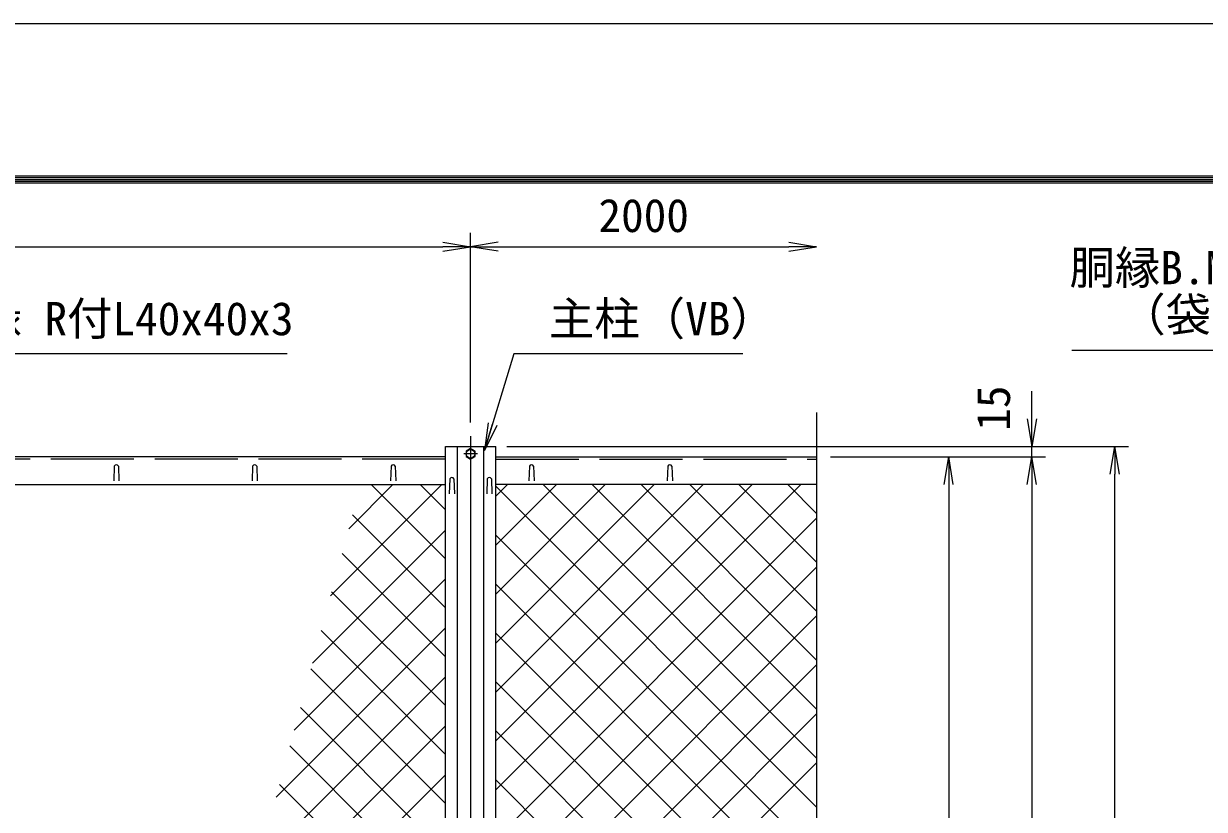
# Model space of a CAD drawing. Units: millimetres, scale not verified. Extents: x -4200 to 4200, y -2970 to 2970.
# Drawn here: x -1796 to -89, y 1835 to 2970 of the extents above; entities that cross this region are included whole.
import ezdxf
from ezdxf.enums import TextEntityAlignment as Align

# ---------------------------------------------------------------- set-up
doc = ezdxf.new("R2010")
doc.units = ezdxf.units.MM
doc.header["$LTSCALE"] = 20
doc.linetypes.add('DASHED', pattern=[7.5, 6, -1.5])
doc.linetypes.add('USER1', pattern=[50.8, 31.75, -6.35, 6.35, -6.35])
for name, color, linetype, lineweight in [('0-0_D-STR1', 1, 'Continuous', 18), ('0-1_D-BMK', 2, 'USER1', 13), ('0-2_D-STR-DIM', 7, 'Continuous', 9), ('0-3_D-STR3', 3, 'Continuous', 13), ('0-4_D-STR-TXT', 7, 'Continuous', 9), ('0-5_0', 7, 'Continuous', 9), ('0-7_D-STR2', 7, 'Continuous', 9), ('0-8_D-TTL', 7, 'Continuous', 9)]:
    doc.layers.add(name, color=color, linetype=linetype, lineweight=lineweight)
doc.styles.add('ＭＳ ゴシック', font='')
doc.styles.get('ＭＳ ゴシック').set_extended_font_data('MS Gothic')

# ---------------------------------------------------------------- blocks, each defined once
blk = doc.blocks.new('_Open')
at = {"layer": '0-5_0'}
blk.add_line((-20, 3.33), (0, 0), dxfattribs=at)
blk.add_lwpolyline([(-20, -3.33), (0, 0), (-20, 0)], dxfattribs=at)

msp = doc.modelspace()

# ---------------------------------------------------------------- linework, layer by layer
at = {"layer": '0-0_D-STR1'}
for p, q in [((-1168.97, 723.92), (-1168.97, 2358.92)), ((-1130.97, 723.92), (-1130.97, 2358.92)), ((-1113.47, 722.42), (-1113.47, 2358.92)), ((-1186.47, 2343.92), (-3124.97, 2343.92)), ((-1113.47, 2343.92), (-649.97, 2343.92)), ((-1664.97, 2330.79), (-1665.72, 2309.29)), ((-1658.97, 2330.79), (-1658.22, 2309.29)), ((-1464.97, 2330.79), (-1465.72, 2309.29)), ((-1458.97, 2330.79), (-1458.22, 2309.29)), ((-1264.97, 2330.79), (-1265.72, 2309.29)), ((-1258.97, 2330.79), (-1258.22, 2309.29)), ((-1064.97, 2330.79), (-1065.72, 2309.29)), ((-1058.97, 2330.79), (-1058.22, 2309.29)), ((-864.97, 2330.79), (-865.72, 2309.29)), ((-858.97, 2330.79), (-858.22, 2309.29)), ((-1179.97, 2312.3), (-1180.72, 2290.8)), ((-1173.97, 2312.3), (-1173.22, 2290.8)), ((-1125.97, 2312.3), (-1126.72, 2290.8)), ((-1119.97, 2312.3), (-1119.22, 2290.8)), ((-3124.97, 2303.92), (-1186.47, 2303.92)), ((-649.97, 2303.92), (-1113.47, 2303.92))]:
    msp.add_line(p, q, dxfattribs=at)
at = {"layer": '0-0_D-STR1', "linetype": 'DASHED'}
for p, q in [((-1186.47, 2340.92), (-3124.97, 2340.92)), ((-1113.47, 2340.92), (-649.97, 2340.92))]:
    msp.add_line(p, q, dxfattribs=at)
at = {"layer": '0-0_D-STR1'}
msp.add_lwpolyline([(-1186.47, 722.42), (-1186.47, 2358.92), (-1113.47, 2358.92)], dxfattribs=at)
for centre in [(-1661.97, 2329.54), (-1461.97, 2329.54), (-1261.97, 2329.54), (-1061.97, 2329.54), (-861.97, 2329.54), (-1176.97, 2311.05), (-1122.97, 2311.05)]:
    msp.add_arc(centre, 3.25, 22.61986, 157.38014, dxfattribs=at)
at = {"layer": '0-1_D-BMK'}
for p, q in [((-1149.97, 2373.92), (-1149.97, 473.92)), ((-1139.97, 2348.42), (-1159.97, 2348.42))]:
    msp.add_line(p, q, dxfattribs=at)
at = {"layer": '0-2_D-STR-DIM'}
for p, q in [((-1149.97, 2393.92), (-1149.97, 2667.7)), ((-1149.97, 2393.92), (-1149.97, 2667.7)), ((-3109.97, 2647.7), (-1189.97, 2647.7)), ((-1109.97, 2647.7), (-689.97, 2647.7)), ((-338.93, 2398.92), (-338.93, 2438.92)), ((-649.97, 2408.37), (-649.97, 1534.57)), ((-1097.47, 2358.92), (-198.93, 2358.92)), ((-1093.47, 2358.92), (-318.93, 2358.92)), ((-338.93, 2343.92), (-338.93, 2358.92)), ((-629.97, 2343.92), (-318.93, 2343.92)), ((-629.97, 2343.92), (-438.93, 2343.92)), ((-629.97, 2343.92), (-318.93, 2343.92)), ((-218.93, 583.92), (-218.93, 2318.92)), ((-458.93, 2303.92), (-458.93, 613.92)), ((-338.93, 2303.92), (-338.93, 2263.92)), ((-338.93, 2303.92), (-338.93, 583.92))]:
    msp.add_line(p, q, dxfattribs=at)
at = {"layer": '0-3_D-STR3'}
for p, q in [((-1149.97, 2355.92), (-1156.47, 2352.17)), ((-1143.47, 2352.17), (-1149.97, 2355.92)), ((-1156.47, 2352.17), (-1156.47, 2344.66)), ((-1156.47, 2344.66), (-1149.97, 2340.91)), ((-1149.97, 2340.91), (-1143.47, 2344.66)), ((-1143.47, 2344.66), (-1143.47, 2352.17))]:
    msp.add_line(p, q, dxfattribs=at)
msp.add_circle((-1149.97, 2348.42), 6.25, dxfattribs=at)
at = {"layer": '0-4_D-STR-TXT'}
for points in [[(-1415.07, 2492.79), (-2112.95, 2492.79), (-2158.31, 2345.83)], [(-756.26, 2492.8), (-1087.64, 2492.8), (-1129.33, 2355.13)], [(-280.79, 2498.37), (190.44, 2498.37), (285.27, 2350.1)]]:
    msp.add_lwpolyline(points, dxfattribs=at)
at = {"layer": '0-7_D-STR2'}
for p, q in [((-1352.33, 2143.22), (-1191.63, 2303.92)), ((-1326.04, 2240.22), (-1262.34, 2303.92)), ((-1186.47, 2196.74), (-1293.65, 2303.92)), ((-1186.47, 2267.45), (-1222.94, 2303.92)), ((-1113.47, 2287.14), (-1096.69, 2303.92)), ((-1113.47, 2216.42), (-1025.98, 2303.92)), ((-1113.47, 2145.71), (-955.27, 2303.92)), ((-1113.47, 2075), (-884.56, 2303.92)), ((-1113.47, 2004.29), (-813.85, 2303.92)), ((-1113.47, 1933.58), (-743.14, 2303.92)), ((-1113.47, 1862.87), (-672.43, 2303.92)), ((-649.97, 1838.15), (-1113.47, 2301.65)), ((-649.97, 1908.86), (-1045.03, 2303.92)), ((-649.97, 1979.57), (-974.32, 2303.92)), ((-649.97, 2050.28), (-903.61, 2303.92)), ((-649.97, 2120.99), (-832.9, 2303.92)), ((-649.97, 2191.7), (-762.19, 2303.92)), ((-649.97, 2262.41), (-691.48, 2303.92)), ((-1186.47, 2126.03), (-1320.63, 2260.19)), ((-1113.47, 1792.16), (-649.97, 2255.66)), ((-1378.62, 2046.22), (-1186.47, 2238.36)), ((-649.97, 1767.44), (-1113.47, 2230.94)), ((-1186.47, 2055.32), (-1335.71, 2204.55)), ((-1087.76, 1747.17), (-649.97, 2184.95)), ((-1404.91, 1949.22), (-1186.47, 2167.65)), ((-700.41, 1747.17), (-1113.47, 2160.23)), ((-1186.47, 1984.61), (-1350.78, 2148.92)), ((-1017.05, 1747.17), (-649.97, 2114.24)), ((-1431.2, 1852.22), (-1186.47, 2096.94)), ((-1186.47, 1913.9), (-1365.86, 2093.29)), ((-771.12, 1747.17), (-1113.47, 2089.52)), ((-1186.47, 1843.19), (-1380.94, 2037.66)), ((-946.34, 1747.17), (-649.97, 2043.53)), ((-1457.49, 1755.22), (-1186.47, 2026.23)), ((-1186.47, 1772.48), (-1396.02, 1982.02)), ((-875.63, 1747.17), (-649.97, 1972.82)), ((-1394.83, 1747.17), (-1186.47, 1955.52)), ((-1231.87, 1747.17), (-1411.09, 1926.39)), ((-804.91, 1747.17), (-649.97, 1902.11)), ((-1324.12, 1747.17), (-1186.47, 1884.81)), ((-983.26, 1747.17), (-1113.47, 1877.38)), ((-1302.58, 1747.17), (-1426.17, 1870.76))]:
    msp.add_line(p, q, dxfattribs=at)
for points in [[(-649.97, 1555.31), (-841.84, 1747.17), (-1113.47, 2018.81)], [(-667.81, 1502.43), (-912.55, 1747.17), (-1113.47, 1948.1)]]:
    msp.add_lwpolyline(points, dxfattribs=at)
at = {"layer": '0-8_D-TTL', "color": 2, "lineweight": 18}
msp.add_lwpolyline([(-4200, 2970), (4200, 2970), (4200, -2970), (-4200, -2970)], close=True, dxfattribs=at)
at = {"layer": '0-8_D-TTL'}
for points in [[(-3930, 2750), (3930, 2750), (3930, -2750), (-3930, -2750)], [(-3927.5, 2747.5), (3927.5, 2747.5), (3927.5, -2747.5), (-3927.5, -2747.5)], [(-3925, 2745), (3925, 2745), (3925, -2745), (-3925, -2745)], [(-3922.5, 2742.5), (3922.5, 2742.5), (3922.5, -2742.5), (-3922.5, -2742.5)], [(-3920, 2740), (3920, 2740), (3920, -2740), (-3920, -2740)]]:
    msp.add_lwpolyline(points, close=True, dxfattribs=at)

# ---------------------------------------------------------------- block references
at = {"layer": '0-2_D-STR-DIM', "xscale": 2, "yscale": 2}
for p in [(-1149.97, 2647.7), (-649.97, 2647.7)]:
    msp.add_blockref('_Open', p, dxfattribs=at)
for p, rotation in [((-1149.97, 2647.7), 180), ((-338.93, 2358.92), 270), ((-218.93, 2358.92), 90), ((-458.93, 2343.92), 90), ((-338.93, 2343.92), 90), ((-338.93, 2343.92), 90)]:
    msp.add_blockref('_Open', p, dxfattribs=dict(at, rotation=rotation))
at = {"layer": '0-4_D-STR-TXT', "xscale": 2, "yscale": 2, "rotation": 253.14944}
msp.add_blockref('_Open', (-1129.91, 2353.22), dxfattribs=at)

# ---------------------------------------------------------------- texts
at = {"layer": '0-2_D-STR-DIM', "style": 'ＭＳ ゴシック'}
msp.add_text('2000', height=48.09, dxfattribs=at).set_placement((-965.22, 2654.45), align=Align.BOTTOM_LEFT)
msp.add_text('15', height=48.09, rotation=90, dxfattribs=at).set_placement((-355.87, 2381.75), align=Align.BOTTOM_LEFT)
at = {"layer": '0-4_D-STR-TXT', "style": 'ＭＳ ゴシック'}
for s, p in [('胴縁B.N M8x95', (-284.34, 2579.09)), ('（袋ナット）', (-210.99, 2511.21)), ('爪付胴縁 R付L40x40x3', (-2061.01, 2505.37)), ('主柱（VB）', (-1036.72, 2505.38))]:
    msp.add_text(s, height=48.09, dxfattribs=at).set_placement(p, align=Align.BOTTOM_LEFT)

doc.saveas('drawing.dxf')
